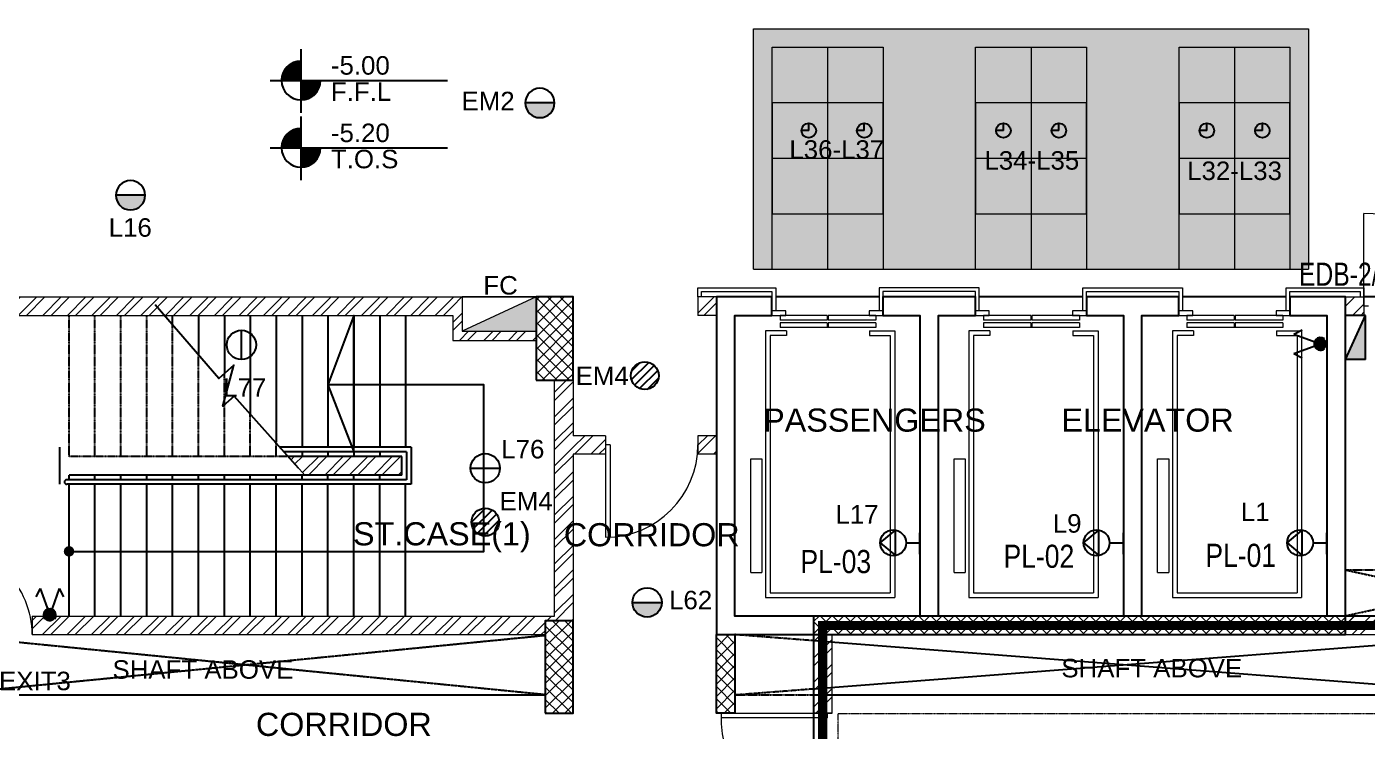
# Model space of a CAD drawing. Header units: inches. Extents: x 1217570 to 1674444, y 326920 to 480291.
# Drawn here: x 1443992 to 1458486, y 348516 to 356130 of the extents above; entities that cross this region are included whole.
import ezdxf

# ---------------------------------------------------------------- set-up
doc = ezdxf.new("R2010")
doc.units = ezdxf.units.IN
doc.header["$MEASUREMENT"] = 0
doc.linetypes.add('DASHED2', pattern=[9.525, 6.35, -3.175])
doc.linetypes.add('HIDDEN', pattern=[9.525, 6.35, -3.175])
for name, color, linetype, lineweight in [('A-BLOCK', 43, 'Continuous', 13), ('A-DOOR', 10, 'Continuous', 15), ('A-ELEVATOR', 54, 'Continuous', 5), ('A-FLOOR 1', 55, 'Continuous', 9), ('A-HATCH CONCRETE', 254, 'Continuous', 5), ('A-LEASING LINE', 7, 'DASHED2', 9), ('A-WALL CLADDING', 44, 'Continuous', 5), ('DIM', 5, 'Continuous', 5), ('escape route', 8, 'HIDDEN', 15), ('wall hatch', 252, 'Continuous', 0)]:
    doc.layers.add(name, color=color, linetype=linetype, lineweight=lineweight)
for name, color, linetype in [('A-TEXT', 3, 'Continuous'), ('DB', 4, 'Continuous'), ('FFNEW', 252, 'Continuous'), ('LIGHT', 151, 'Continuous'), ('S-COL', 210, 'Continuous'), ('SHAFT', 7, 'Continuous'), ('stair', 1, 'Continuous'), ('TAXT', 3, 'Continuous'), ('TEXT', 181, 'Continuous')]:
    doc.layers.add(name, color=color, linetype=linetype)
doc.styles.add('ARIAL', font='ARIALN.TTF')
doc.styles.add('M1', font='multplno.shx', dxfattribs={"height": 0.2})
doc.styles.add('style1', font='arial.ttf')
pattern_1 = [(45, (1337614.36, 312749.91), (-132.58252, 132.58252), []), (45, (1337702.74, 312749.91), (-132.58252, 132.58252), [])]
pattern_2 = [(45, (1337614.36, 312749.915), (-66.29126, 66.29126), []), (135, (1337614.36, 312749.915), (-66.29126, -66.29126), [])]

# ---------------------------------------------------------------- blocks, each defined once
blk = doc.blocks.new('SDGTFHHD')
at = {"layer": 'A-BLOCK', "ltscale": 100}
h = blk.add_hatch(dxfattribs=at)
h.set_pattern_fill('ANSI32', color=254, scale=500)
h.set_pattern_definition(pattern_1)
h.paths.add_polyline_path([(1356157, 734518), (1355357, 734518), (1355357, 734888), (1355257, 734888), (1355257, 734418), (1356157, 734418)])
blk.add_hatch(color=254, dxfattribs=at).paths.add_polyline_path([(1356157, 734518), (1356157, 734888), (1355357, 734518)])
at = {"layer": 'A-HATCH CONCRETE'}
h = blk.add_hatch(dxfattribs=at)
h.set_pattern_fill('ANSI37', color=254, scale=750)
h.set_pattern_definition(pattern_2)
h.paths.add_polyline_path([(1356157, 733987), (1356558, 733987), (1356558, 734887), (1356157, 734887)])
h = blk.add_hatch(dxfattribs=at)
h.set_pattern_fill('ANSI37', color=254, scale=750)
h.set_pattern_definition(pattern_2)
h.paths.add_polyline_path([(1356257, 730387), (1356557, 730387), (1356557, 731387), (1356257, 731387)])
h = blk.add_hatch(dxfattribs=at)
h.set_pattern_fill('ANSI37', color=254, scale=750)
h.set_pattern_definition(pattern_2)
h.paths.add_polyline_path([(1358308, 730387), (1358108, 730387), (1358108, 731237), (1358308, 731237)])
at = {"layer": 'TEXT', "ltscale": 0.5}
h = blk.add_hatch(dxfattribs=at)
h.set_pattern_fill('ANSI31', color=254, scale=0.8)
h.set_pattern_definition([(45, (271623.02672, 147653.3709), (-0.070710678119, 0.070710678119), [])])
h.paths.add_polyline_path([(1353615, 737437, 0.414214), (1353405, 737227), (1353615, 737227)])
h.paths.add_polyline_path([(1353825, 737227), (1353615, 737227), (1353615, 737017, 0.414214)])
h = blk.add_hatch(dxfattribs=at)
h.set_pattern_fill('ANSI31', color=254, scale=0.8)
h.set_pattern_definition([(45, (271623.02672, 146924.9709), (-0.070710678119, 0.070710678119), [])])
h.paths.add_polyline_path([(1353615, 736709, 0.414214), (1353405, 736499), (1353615, 736499)])
h.paths.add_polyline_path([(1353825, 736499), (1353615, 736499), (1353615, 736289, 0.414214)])
at = {"layer": 'wall hatch', "ltscale": 500}
h = blk.add_hatch(dxfattribs=at)
h.set_pattern_fill('ANSI32', color=254, scale=500)
h.set_pattern_definition(pattern_1)
h.paths.add_polyline_path([(1355260, 734687), (1355260, 734887), (1350207, 734887), (1350207, 734687)])
at = {"layer": 'wall hatch'}
h = blk.add_hatch(dxfattribs=at)
h.set_pattern_fill('ANSI32', color=254, scale=500)
h.set_pattern_definition([(45, (1337779.36, 312749.91), (-132.58252, 132.58252), []), (45, (1337867.74, 312749.91), (-132.58252, 132.58252), [])])
h.paths.add_polyline_path([(1356573, 734887), (1356573, 734887), (1356573, 734687)])
h.paths.add_polyline_path([(1358108, 734887), (1357907, 734887), (1357907, 734687), (1358108, 734687)])
at = {"layer": 'wall hatch', "ltscale": 500}
h = blk.add_hatch(dxfattribs=at)
h.set_pattern_fill('ANSI32', color=254, scale=500)
h.set_pattern_definition(pattern_1)
h.paths.add_polyline_path([(1356558, 733987), (1356358, 733987), (1356358, 731387), (1356558, 731387)])
h.paths.add_polyline_path([(1356257, 731387), (1356358, 731387), (1356358, 731437), (1356257, 731437)])
h = blk.add_hatch(dxfattribs=at)
h.set_pattern_fill('ANSI32', color=254, scale=500)
h.set_pattern_definition(pattern_1)
h.paths.add_polyline_path([(1356907, 733387), (1356558, 733387), (1356558, 733187), (1356907, 733187)])
at = {"layer": 'wall hatch'}
h = blk.add_hatch(dxfattribs=at)
h.set_pattern_fill('ANSI32', color=254, scale=500)
h.set_pattern_definition(pattern_1)
h.paths.add_polyline_path([(1356791, 733389), (1356791, 733389), (1356791, 733189)])
h.paths.add_polyline_path([(1358108, 733387), (1357907, 733387), (1357907, 733187), (1358108, 733187)])
h = blk.add_hatch(dxfattribs=at)
h.set_pattern_fill('ANSI32', color=254, scale=500)
h.set_pattern_definition(pattern_1)
h.paths.add_polyline_path([(1353477, 733162), (1354707, 733162), (1354707, 732962), (1353656, 732962)])
at = {"layer": 'wall hatch', "ltscale": 500}
h = blk.add_hatch(dxfattribs=at)
h.set_pattern_fill('ANSI32', color=254, scale=500)
h.set_pattern_definition(pattern_1)
h.paths.add_polyline_path([(1350707, 731437), (1350707, 731237), (1356258, 731237), (1356258, 731437)])
h.paths.add_polyline_path([(1349607, 731437), (1349708, 731437), (1349708, 731237), (1349607, 731237)])
h.paths.add_polyline_path([(1349508, 731437), (1349606, 731437), (1349606, 731387), (1349508, 731387)])
at = {"color": 254, "linetype": 'Continuous', "ltscale": 100}
blk.add_lwpolyline([(1385707, 721237), (1385707, 726940), (1385507, 726937), (1383958, 726937), (1383958, 732937), (1380097, 732937), (1380097, 739738), (1381100, 739591), (1381134, 739788), (1381678, 743600), (1382721, 750905), (1382763, 751202), (1347098, 756262), (1346331, 744553), (1368108, 741445), (1368106, 734887), (1367208, 734887), (1367208, 734687), (1367208, 731437), (1359158, 731437), (1359158, 731237), (1359158, 721237), (1385707, 721237)], dxfattribs=at)
at = {"layer": 'A-BLOCK', "color": 254, "ltscale": 100}
for p, q in [((1349307, 734887), (1356557, 734887)), ((1356157, 734888), (1355357, 734518)), ((1357907, 734887), (1357907, 734687)), ((1357907, 734887), (1357907, 734687)), ((1358107, 734887), (1357907, 734887)), ((1358107, 734887), (1357907, 734887)), ((1358107, 734887), (1358707, 734887)), ((1358107, 734887), (1358707, 734887)), ((1364908, 734887), (1365107, 734887)), ((1365107, 734887), (1365107, 734687)), ((1350207, 734687), (1355257, 734688)), ((1358108, 734687), (1357907, 734687)), ((1358108, 734687), (1357907, 734687)), ((1364908, 734687), (1365108, 734687)), ((1364908, 734687), (1365107, 734687)), ((1356358, 731437), (1356358, 733987)), ((1356558, 733987), (1356558, 733387)), ((1358107, 733687), (1358107, 733487)), ((1356907, 733387), (1356557, 733387)), ((1356907, 733387), (1356907, 733187)), ((1356907, 733387), (1356907, 733187)), ((1357907, 733387), (1357907, 733187)), ((1357907, 733387), (1357907, 733187)), ((1358107, 733387), (1357907, 733387)), ((1358107, 733387), (1357907, 733387)), ((1356558, 733187), (1356557, 731387)), ((1356907, 733187), (1356558, 733187)), ((1358108, 733187), (1357907, 733187)), ((1358108, 733187), (1357907, 733187)), ((1358307, 732237), (1358307, 732437)), ((1358307, 732237), (1358307, 732437)), ((1350707, 731437), (1356358, 731437)), ((1350707, 731437), (1350707, 731237)), ((1364907, 731437), (1367208, 731437)), ((1350707, 731237), (1356258, 731237)), ((1358308, 731237), (1359148, 731237)), ((1358308, 731237), (1359148, 731237)), ((1359158, 730387), (1359158, 731237))]:
    blk.add_line(p, q, dxfattribs=at)
for points in [[(1355357, 734888), (1355357, 734518), (1356157, 734518)], [(1355257, 734688), (1355257, 734418), (1356157, 734418)]]:
    blk.add_lwpolyline(points, dxfattribs=at)
for points in [[(1356157, 734888), (1355357, 734888), (1355357, 734518), (1356157, 734518)], [(1353477, 733162), (1354707, 733162), (1354707, 732962), (1353656, 732962)]]:
    blk.add_lwpolyline(points, close=True, dxfattribs=at)
blk.add_arc((1349750, 731237), 958, 359.9978, 90, dxfattribs=at)
at = {"layer": 'A-DOOR', "color": 254}
for p, q in [((1365107, 734789), (1365107, 735789)), ((1365107, 734789), (1365107, 735789)), ((1365157, 734789), (1365107, 734789)), ((1356957, 733289), (1356904, 733289)), ((1356907, 733289), (1356907, 732289)), ((1356907, 733289), (1356907, 732289)), ((1356957, 733289), (1356957, 732289)), ((1356957, 733289), (1356957, 732289)), ((1359158, 730336), (1358155, 730336)), ((1359158, 730336), (1358155, 730336)), ((1359158, 730383), (1358156, 730383))]:
    blk.add_line(p, q, dxfattribs=at)
for centre, radius, start, end in [((1365107, 734789), 1000, 0, 90), ((1356907, 733289), 1000, 270, 0), ((1359305, 730337), 1149, 177.6685, 262.6691)]:
    blk.add_arc(centre, radius, start, end, dxfattribs=at)
at = {"layer": 'A-ELEVATOR', "color": 254}
for p, q in [((1359306, 734687), (1358795, 734687)), ((1358795, 734687), (1358795, 734637)), ((1359306, 734687), (1358795, 734687)), ((1358795, 734687), (1358795, 734637)), ((1359306, 734687), (1358795, 734687)), ((1358795, 734687), (1358795, 734637)), ((1359306, 734687), (1358795, 734687)), ((1358795, 734687), (1358795, 734637)), ((1359306, 734687), (1359306, 734637)), ((1359306, 734687), (1359306, 734637)), ((1359306, 734687), (1359306, 734637)), ((1359306, 734687), (1359306, 734637)), ((1359316, 734687), (1359316, 734637)), ((1359832, 734687), (1359316, 734687)), ((1359316, 734687), (1359316, 734637)), ((1359832, 734687), (1359316, 734687)), ((1359316, 734687), (1359316, 734637)), ((1359832, 734687), (1359316, 734687)), ((1359832, 734687), (1359316, 734687)), ((1359316, 734687), (1359316, 734637)), ((1359832, 734687), (1359832, 734637)), ((1359832, 734687), (1359832, 734637)), ((1359832, 734687), (1359832, 734637)), ((1359832, 734687), (1359832, 734637)), ((1361506, 734687), (1360995, 734687)), ((1360995, 734687), (1360995, 734637)), ((1361506, 734687), (1360995, 734687)), ((1360995, 734687), (1360995, 734637)), ((1361506, 734687), (1360995, 734687)), ((1360995, 734687), (1360995, 734637)), ((1361506, 734687), (1360995, 734687)), ((1360995, 734687), (1360995, 734637)), ((1361506, 734687), (1361506, 734637)), ((1361506, 734687), (1361506, 734637)), ((1361506, 734687), (1361506, 734637)), ((1361506, 734687), (1361506, 734637)), ((1362032, 734687), (1361516, 734687)), ((1361516, 734687), (1361516, 734637)), ((1362032, 734687), (1361516, 734687)), ((1361516, 734687), (1361516, 734637)), ((1362032, 734687), (1361516, 734687)), ((1361516, 734687), (1361516, 734637)), ((1362032, 734687), (1361516, 734687)), ((1361516, 734687), (1361516, 734637)), ((1362032, 734687), (1362032, 734637)), ((1362032, 734687), (1362032, 734637)), ((1362032, 734687), (1362032, 734637)), ((1362032, 734687), (1362032, 734637)), ((1363706, 734687), (1363195, 734687)), ((1363195, 734687), (1363195, 734637)), ((1363706, 734687), (1363195, 734687)), ((1363195, 734687), (1363195, 734637)), ((1363706, 734687), (1363195, 734687)), ((1363195, 734687), (1363195, 734637)), ((1363706, 734687), (1363195, 734687)), ((1363195, 734687), (1363195, 734637)), ((1363706, 734687), (1363706, 734637)), ((1363706, 734687), (1363706, 734637)), ((1363706, 734687), (1363706, 734637)), ((1363706, 734687), (1363706, 734637)), ((1363716, 734687), (1363716, 734637)), ((1364232, 734687), (1363716, 734687)), ((1363716, 734687), (1363716, 734637)), ((1364232, 734687), (1363716, 734687)), ((1363716, 734687), (1363716, 734637)), ((1364232, 734687), (1363716, 734687)), ((1363716, 734687), (1363716, 734637)), ((1364232, 734687), (1363716, 734687)), ((1364232, 734687), (1364232, 734637)), ((1364232, 734687), (1364232, 734637)), ((1364232, 734687), (1364232, 734637)), ((1364232, 734687), (1364232, 734637)), ((1358638, 734522), (1358638, 731637)), ((1358865, 734522), (1358638, 734522)), ((1358638, 734522), (1358638, 731637)), ((1358865, 734522), (1358638, 734522)), ((1358638, 734522), (1358638, 731637)), ((1358865, 734522), (1358638, 734522)), ((1358638, 734522), (1358638, 731637)), ((1358865, 734522), (1358638, 734522)), ((1359306, 734637), (1358795, 734637)), ((1359306, 734637), (1358795, 734637)), ((1359306, 734637), (1358795, 734637)), ((1359306, 734637), (1358795, 734637)), ((1359306, 734607), (1358795, 734607)), ((1358795, 734607), (1358795, 734557)), ((1359306, 734607), (1358795, 734607)), ((1358795, 734607), (1358795, 734557)), ((1359306, 734607), (1358795, 734607)), ((1358795, 734607), (1358795, 734557)), ((1359306, 734607), (1358795, 734607)), ((1358795, 734607), (1358795, 734557)), ((1359306, 734557), (1358795, 734557)), ((1359306, 734557), (1358795, 734557)), ((1359306, 734557), (1358795, 734557)), ((1359306, 734557), (1358795, 734557)), ((1358865, 734522), (1358865, 734472)), ((1358865, 734522), (1358865, 734472)), ((1358865, 734522), (1358865, 734472)), ((1358865, 734522), (1358865, 734472)), ((1359306, 734607), (1359306, 734557)), ((1359306, 734607), (1359306, 734557)), ((1359306, 734607), (1359306, 734557)), ((1359306, 734607), (1359306, 734557)), ((1359316, 734557), (1359306, 734557)), ((1359316, 734557), (1359306, 734557)), ((1359316, 734557), (1359306, 734557)), ((1359316, 734557), (1359306, 734557)), ((1359832, 734637), (1359316, 734637)), ((1359832, 734637), (1359316, 734637)), ((1359832, 734637), (1359316, 734637)), ((1359832, 734637), (1359316, 734637)), ((1359316, 734607), (1359316, 734557)), ((1359832, 734607), (1359316, 734607)), ((1359832, 734607), (1359316, 734607)), ((1359832, 734607), (1359316, 734607)), ((1359316, 734607), (1359316, 734557)), ((1359832, 734607), (1359316, 734607)), ((1359832, 734607), (1359316, 734607)), ((1359316, 734607), (1359316, 734557)), ((1359832, 734607), (1359316, 734607)), ((1359316, 734607), (1359316, 734557)), ((1359832, 734607), (1359316, 734607)), ((1359832, 734607), (1359316, 734607)), ((1359832, 734557), (1359316, 734557)), ((1359832, 734557), (1359316, 734557)), ((1359832, 734557), (1359316, 734557)), ((1359832, 734557), (1359316, 734557)), ((1359762, 734522), (1359762, 734472)), ((1359762, 734522), (1360035, 734522)), ((1359762, 734522), (1359762, 734472)), ((1359762, 734522), (1360035, 734522)), ((1359762, 734522), (1359762, 734472)), ((1359762, 734522), (1360035, 734522)), ((1359762, 734522), (1359762, 734472)), ((1359762, 734522), (1360035, 734522)), ((1359832, 734607), (1359832, 734557)), ((1359832, 734607), (1359832, 734557)), ((1359832, 734607), (1359832, 734557)), ((1359832, 734607), (1359832, 734557)), ((1360035, 734522), (1360035, 731637)), ((1360035, 734522), (1360035, 731637)), ((1360035, 734522), (1360035, 731637)), ((1360035, 734522), (1360035, 731637)), ((1360838, 734522), (1360838, 731637)), ((1361065, 734522), (1360838, 734522)), ((1360838, 734522), (1360838, 731637)), ((1361065, 734522), (1360838, 734522)), ((1360838, 734522), (1360838, 731637)), ((1361065, 734522), (1360838, 734522)), ((1360838, 734522), (1360838, 731637)), ((1361065, 734522), (1360838, 734522)), ((1361506, 734637), (1360995, 734637)), ((1361506, 734637), (1360995, 734637)), ((1361506, 734637), (1360995, 734637)), ((1361506, 734637), (1360995, 734637)), ((1360995, 734607), (1360995, 734557)), ((1361506, 734607), (1360995, 734607)), ((1361506, 734607), (1360995, 734607)), ((1360995, 734607), (1360995, 734557)), ((1361506, 734607), (1360995, 734607)), ((1360995, 734607), (1360995, 734557)), ((1361506, 734607), (1360995, 734607)), ((1360995, 734607), (1360995, 734557)), ((1361506, 734557), (1360995, 734557)), ((1361506, 734557), (1360995, 734557)), ((1361506, 734557), (1360995, 734557)), ((1361506, 734557), (1360995, 734557)), ((1361065, 734522), (1361065, 734472)), ((1361065, 734522), (1361065, 734472)), ((1361065, 734522), (1361065, 734472)), ((1361065, 734522), (1361065, 734472)), ((1361506, 734607), (1361506, 734557)), ((1361506, 734607), (1361506, 734557)), ((1361506, 734607), (1361506, 734557)), ((1361506, 734607), (1361506, 734557)), ((1361516, 734557), (1361506, 734557)), ((1361516, 734557), (1361506, 734557)), ((1361516, 734557), (1361506, 734557)), ((1361516, 734557), (1361506, 734557)), ((1362032, 734637), (1361516, 734637)), ((1362032, 734637), (1361516, 734637)), ((1362032, 734637), (1361516, 734637)), ((1362032, 734637), (1361516, 734637)), ((1361516, 734607), (1361516, 734557)), ((1362032, 734607), (1361516, 734607)), ((1362032, 734607), (1361516, 734607)), ((1361516, 734607), (1361516, 734557)), ((1362032, 734607), (1361516, 734607)), ((1362032, 734607), (1361516, 734607)), ((1361516, 734607), (1361516, 734557)), ((1362032, 734607), (1361516, 734607)), ((1362032, 734607), (1361516, 734607)), ((1361516, 734607), (1361516, 734557)), ((1362032, 734607), (1361516, 734607)), ((1362032, 734607), (1361516, 734607)), ((1362032, 734557), (1361516, 734557)), ((1362032, 734557), (1361516, 734557)), ((1362032, 734557), (1361516, 734557)), ((1362032, 734557), (1361516, 734557)), ((1361962, 734522), (1361962, 734472)), ((1361962, 734522), (1362235, 734522)), ((1361962, 734522), (1361962, 734472)), ((1361962, 734522), (1362235, 734522)), ((1361962, 734522), (1362235, 734522)), ((1361962, 734522), (1361962, 734472)), ((1361962, 734522), (1362235, 734522)), ((1361962, 734522), (1361962, 734472)), ((1362032, 734607), (1362032, 734557)), ((1362032, 734607), (1362032, 734557)), ((1362032, 734607), (1362032, 734557)), ((1362032, 734607), (1362032, 734557)), ((1362235, 734522), (1362235, 731637)), ((1362235, 734522), (1362235, 731637)), ((1362235, 734522), (1362235, 731637)), ((1362235, 734522), (1362235, 731637)), ((1363038, 734522), (1363038, 731637)), ((1363265, 734522), (1363038, 734522)), ((1363038, 734522), (1363038, 731637)), ((1363265, 734522), (1363038, 734522)), ((1363038, 734522), (1363038, 731637)), ((1363265, 734522), (1363038, 734522)), ((1363038, 734522), (1363038, 731637)), ((1363265, 734522), (1363038, 734522)), ((1363706, 734637), (1363195, 734637)), ((1363706, 734637), (1363195, 734637)), ((1363706, 734637), (1363195, 734637)), ((1363706, 734637), (1363195, 734637)), ((1363195, 734607), (1363195, 734557)), ((1363706, 734607), (1363195, 734607)), ((1363195, 734607), (1363195, 734557)), ((1363706, 734607), (1363195, 734607)), ((1363706, 734607), (1363195, 734607)), ((1363195, 734607), (1363195, 734557)), ((1363706, 734607), (1363195, 734607)), ((1363195, 734607), (1363195, 734557)), ((1363706, 734557), (1363195, 734557)), ((1363706, 734557), (1363195, 734557)), ((1363706, 734557), (1363195, 734557)), ((1363706, 734557), (1363195, 734557)), ((1363265, 734522), (1363265, 734472)), ((1363265, 734522), (1363265, 734472)), ((1363265, 734522), (1363265, 734472)), ((1363265, 734522), (1363265, 734472)), ((1363706, 734607), (1363706, 734557)), ((1363706, 734607), (1363706, 734557)), ((1363706, 734607), (1363706, 734557)), ((1363706, 734607), (1363706, 734557)), ((1363716, 734557), (1363706, 734557)), ((1363716, 734557), (1363706, 734557)), ((1363716, 734557), (1363706, 734557)), ((1363716, 734557), (1363706, 734557)), ((1364232, 734637), (1363716, 734637)), ((1364232, 734637), (1363716, 734637)), ((1364232, 734637), (1363716, 734637)), ((1364232, 734637), (1363716, 734637)), ((1363716, 734607), (1363716, 734557)), ((1364232, 734607), (1363716, 734607)), ((1364232, 734607), (1363716, 734607)), ((1363716, 734607), (1363716, 734557)), ((1364232, 734607), (1363716, 734607)), ((1364232, 734607), (1363716, 734607)), ((1363716, 734607), (1363716, 734557)), ((1364232, 734607), (1363716, 734607)), ((1364232, 734607), (1363716, 734607)), ((1363716, 734607), (1363716, 734557)), ((1364232, 734607), (1363716, 734607)), ((1364232, 734607), (1363716, 734607)), ((1364232, 734557), (1363716, 734557)), ((1364232, 734557), (1363716, 734557)), ((1364232, 734557), (1363716, 734557)), ((1364232, 734557), (1363716, 734557)), ((1364162, 734522), (1364162, 734472)), ((1364162, 734522), (1364435, 734522)), ((1364162, 734522), (1364162, 734472)), ((1364162, 734522), (1364435, 734522)), ((1364162, 734522), (1364162, 734472)), ((1364162, 734522), (1364435, 734522)), ((1364162, 734522), (1364162, 734472)), ((1364162, 734522), (1364435, 734522)), ((1364232, 734607), (1364232, 734557)), ((1364232, 734607), (1364232, 734557)), ((1364232, 734607), (1364232, 734557)), ((1364232, 734607), (1364232, 734557)), ((1364435, 734522), (1364435, 731637)), ((1364435, 734522), (1364435, 731637)), ((1364435, 734522), (1364435, 731637)), ((1364435, 734522), (1364435, 731637)), ((1358688, 734472), (1358688, 731687)), ((1358865, 734472), (1358688, 734472)), ((1358688, 734472), (1358688, 731687)), ((1358865, 734472), (1358688, 734472)), ((1358688, 734472), (1358688, 731687)), ((1358865, 734472), (1358688, 734472)), ((1358688, 734472), (1358688, 731687)), ((1358865, 734472), (1358688, 734472)), ((1359762, 734472), (1359985, 734472)), ((1359762, 734472), (1359985, 734472)), ((1359762, 734472), (1359985, 734472)), ((1359762, 734472), (1359985, 734472)), ((1359985, 734472), (1359985, 731687)), ((1359985, 734472), (1359985, 731687)), ((1359985, 734472), (1359985, 731687)), ((1359985, 734472), (1359985, 731687)), ((1360888, 734472), (1360888, 731687)), ((1361065, 734472), (1360888, 734472)), ((1360888, 734472), (1360888, 731687)), ((1361065, 734472), (1360888, 734472)), ((1360888, 734472), (1360888, 731687)), ((1361065, 734472), (1360888, 734472)), ((1360888, 734472), (1360888, 731687)), ((1361065, 734472), (1360888, 734472)), ((1361962, 734472), (1362185, 734472)), ((1361962, 734472), (1362185, 734472)), ((1361962, 734472), (1362185, 734472)), ((1361962, 734472), (1362185, 734472)), ((1362185, 734472), (1362185, 731687)), ((1362185, 734472), (1362185, 731687)), ((1362185, 734472), (1362185, 731687)), ((1362185, 734472), (1362185, 731687)), ((1363088, 734472), (1363088, 731687)), ((1363265, 734472), (1363088, 734472)), ((1363088, 734472), (1363088, 731687)), ((1363265, 734472), (1363088, 734472)), ((1363088, 734472), (1363088, 731687)), ((1363265, 734472), (1363088, 734472)), ((1363088, 734472), (1363088, 731687)), ((1363265, 734472), (1363088, 734472)), ((1364162, 734472), (1364385, 734472)), ((1364162, 734472), (1364385, 734472)), ((1364162, 734472), (1364385, 734472)), ((1364162, 734472), (1364385, 734472)), ((1364385, 734472), (1364385, 731687)), ((1364385, 734472), (1364385, 731687)), ((1364385, 734472), (1364385, 731687)), ((1364385, 734472), (1364385, 731687)), ((1358478, 731907), (1358478, 733137)), ((1358478, 733137), (1358598, 733137)), ((1358478, 731907), (1358478, 733137)), ((1358478, 733137), (1358598, 733137)), ((1358478, 731907), (1358478, 733137)), ((1358478, 733137), (1358598, 733137)), ((1358478, 731907), (1358478, 733137)), ((1358478, 733137), (1358598, 733137)), ((1358598, 733137), (1358598, 731907)), ((1358598, 733137), (1358598, 731907)), ((1358598, 733137), (1358598, 731907)), ((1358598, 733137), (1358598, 731907)), ((1360678, 731907), (1360678, 733137)), ((1360678, 733137), (1360798, 733137)), ((1360678, 731907), (1360678, 733137)), ((1360678, 733137), (1360798, 733137)), ((1360678, 731907), (1360678, 733137)), ((1360678, 733137), (1360798, 733137)), ((1360678, 731907), (1360678, 733137)), ((1360678, 733137), (1360798, 733137)), ((1360798, 733137), (1360798, 731907)), ((1360798, 733137), (1360798, 731907)), ((1360798, 733137), (1360798, 731907)), ((1360798, 733137), (1360798, 731907)), ((1362878, 731907), (1362878, 733137)), ((1362878, 733137), (1362998, 733137)), ((1362878, 731907), (1362878, 733137)), ((1362878, 733137), (1362998, 733137)), ((1362878, 731907), (1362878, 733137)), ((1362878, 733137), (1362998, 733137)), ((1362878, 731907), (1362878, 733137)), ((1362878, 733137), (1362998, 733137)), ((1362998, 733137), (1362998, 731907)), ((1362998, 733137), (1362998, 731907)), ((1362998, 733137), (1362998, 731907)), ((1362998, 733137), (1362998, 731907)), ((1358478, 731907), (1358598, 731907)), ((1358478, 731907), (1358598, 731907)), ((1358478, 731907), (1358598, 731907)), ((1358478, 731907), (1358598, 731907)), ((1360678, 731907), (1360798, 731907)), ((1360678, 731907), (1360798, 731907)), ((1360678, 731907), (1360798, 731907)), ((1360678, 731907), (1360798, 731907)), ((1362878, 731907), (1362998, 731907)), ((1362878, 731907), (1362998, 731907)), ((1362878, 731907), (1362998, 731907)), ((1362878, 731907), (1362998, 731907)), ((1358638, 731637), (1360035, 731637)), ((1358638, 731637), (1360035, 731637)), ((1358638, 731637), (1360035, 731637)), ((1358638, 731637), (1360035, 731637)), ((1358688, 731687), (1359985, 731687)), ((1358688, 731687), (1359985, 731687)), ((1358688, 731687), (1359985, 731687)), ((1358688, 731687), (1359985, 731687)), ((1360838, 731637), (1362235, 731637)), ((1360838, 731637), (1362235, 731637)), ((1360838, 731637), (1362235, 731637)), ((1360838, 731637), (1362235, 731637)), ((1360888, 731687), (1362185, 731687)), ((1360888, 731687), (1362185, 731687)), ((1360888, 731687), (1362185, 731687)), ((1360888, 731687), (1362185, 731687)), ((1363038, 731637), (1364435, 731637)), ((1363038, 731637), (1364435, 731637)), ((1363038, 731637), (1364435, 731637)), ((1363038, 731637), (1364435, 731637)), ((1363088, 731687), (1364385, 731687)), ((1363088, 731687), (1364385, 731687)), ((1363088, 731687), (1364385, 731687)), ((1363088, 731687), (1364385, 731687))]:
    blk.add_line(p, q, dxfattribs=at)
for points in [[(1358713, 734687), (1358858, 734687), (1358858, 734737), (1358708, 734737), (1358708, 734687)], [(1358713, 734687), (1358858, 734687), (1358858, 734737), (1358708, 734737), (1358708, 734687)], [(1358713, 734687), (1358858, 734687), (1358858, 734737), (1358708, 734737), (1358708, 734687)], [(1358713, 734687), (1358858, 734687), (1358858, 734737), (1358708, 734737), (1358708, 734687)], [(1359763, 734687), (1359908, 734687), (1359908, 734737), (1359758, 734737), (1359758, 734687)], [(1360913, 734687), (1361058, 734687), (1361058, 734737), (1360908, 734737), (1360908, 734687)], [(1361963, 734687), (1362108, 734687), (1362108, 734737), (1361958, 734737), (1361958, 734687)], [(1363113, 734687), (1363258, 734687), (1363258, 734737), (1363108, 734737), (1363108, 734687)], [(1364163, 734687), (1364308, 734687), (1364308, 734737), (1364158, 734737), (1364158, 734687)]]:
    blk.add_lwpolyline(points, close=True, dxfattribs=at)
at = {"layer": 'A-WALL CLADDING', "color": 254}
for points in [[(1357907, 734887), (1357907, 734987), (1358708, 734987), (1358748, 734987), (1358748, 734737)], [(1360948, 734737), (1360948, 734987), (1359908, 734987), (1359868, 734987), (1359868, 734737)], [(1362068, 734737), (1362068, 734987), (1363108, 734987), (1363148, 734987), (1363148, 734737)], [(1364268, 734737), (1364268, 734987), (1365067, 734987), (1365107, 734987), (1365107, 734887)], [(1357947, 734887), (1357947, 734947), (1358708, 734947), (1358708, 734737)], [(1360908, 734737), (1360908, 734947), (1359908, 734947), (1359908, 734737)], [(1362108, 734737), (1362108, 734947), (1363108, 734947), (1363108, 734737)], [(1364308, 734737), (1364308, 734947), (1365067, 734947), (1365067, 734887)]]:
    blk.add_lwpolyline(points, dxfattribs=at)
at = {"layer": 'S-COL', "color": 254, "linetype": 'ByBlock'}
for p, q in [((1359868, 734887), (1358748, 734887)), ((1362068, 734887), (1360948, 734887)), ((1364268, 734887), (1363148, 734887)), ((1366107, 734887), (1365107, 734887))]:
    blk.add_line(p, q, dxfattribs=at)
at = {"layer": 'S-COL', "color": 254}
blk.add_lwpolyline([(1356157, 733987), (1356558, 733987), (1356558, 734887), (1356157, 734887)], close=True, dxfattribs=at)
at = {"layer": 'S-COL', "color": 254, "linetype": 'ByBlock'}
blk.add_lwpolyline([(1364908, 731437), (1364908, 734687), (1364908, 734887), (1364308, 734887), (1364308, 734737), (1364308, 734737), (1364308, 734687), (1364708, 734687), (1364708, 731437), (1362708, 731437), (1362708, 734687), (1363108, 734687), (1363108, 734887), (1362108, 734887), (1362108, 734737), (1362108, 734737), (1362108, 734687), (1362508, 734687), (1362508, 731437), (1360508, 731437), (1360508, 734687), (1360908, 734687), (1360908, 734887), (1359908, 734887), (1359908, 734737), (1359908, 734737), (1359908, 734687), (1360308, 734687), (1360308, 731437), (1358308, 731437), (1358308, 734687), (1358708, 734687), (1358708, 734887), (1358108, 734887), (1358108, 731237), (1359158, 731237)], dxfattribs=at)
for points in [[(1356257, 730387), (1356557, 730387), (1356557, 731387), (1356257, 731387)], [(1358308, 730387), (1358108, 730387), (1358108, 731237), (1358308, 731237)]]:
    blk.add_lwpolyline(points, close=True, dxfattribs=at)
at = {"layer": 'SHAFT', "color": 254, "linetype": 'HIDDEN', "ltscale": 0.5}
for p, q in [((1351107, 733162), (1351107, 734687)), ((1351387, 733162), (1351387, 734687)), ((1351667, 733162), (1351667, 734687)), ((1351947, 733162), (1351947, 734687)), ((1352227, 733162), (1352227, 734583)), ((1352507, 733162), (1352507, 734260)), ((1352787, 733162), (1352787, 734060)), ((1353067, 733162), (1353067, 733620)), ((1353347, 733162), (1353347, 733307)), ((1353477, 733162), (1351107, 733162)), ((1367208, 731937), (1364907, 731437)), ((1364907, 731937), (1367208, 731437)), ((1364907, 731937), (1367208, 731937)), ((1359158, 731171), (1358308, 731237)), ((1358307, 730587), (1359158, 730653)), ((1358307, 730587), (1359158, 730587))]:
    blk.add_line(p, q, dxfattribs=at)
at = {"layer": 'SHAFT', "color": 254, "linetype": 'HIDDEN'}
for p, q in [((1356257, 730587), (1349707, 731237)), ((1349707, 730587), (1356258, 731230)), ((1349707, 730587), (1356257, 730587))]:
    blk.add_line(p, q, dxfattribs=at)
at = {"layer": 'stair', "color": 254}
for p, q in [((1352227, 734583), (1352227, 734687)), ((1352507, 734687), (1352507, 734260)), ((1352787, 734687), (1352787, 734060)), ((1353067, 734687), (1353067, 733614)), ((1353347, 734687), (1353347, 733316)), ((1353627, 734687), (1353627, 733262)), ((1353907, 734687), (1353907, 733262)), ((1354187, 734687), (1354187, 733262)), ((1354467, 734687), (1354467, 733262)), ((1354747, 734687), (1354747, 733262)), ((1351007, 732862), (1351007, 733262)), ((1354807, 733262), (1353388, 733262)), ((1354807, 733262), (1354807, 732862)), ((1354757, 733212), (1353433, 733212)), ((1354707, 733162), (1353477, 733162)), ((1353627, 733212), (1353627, 733162)), ((1353907, 733212), (1353907, 733162)), ((1354187, 733212), (1354187, 733162)), ((1354467, 733212), (1354467, 733162)), ((1354707, 732962), (1354707, 733162)), ((1354757, 733212), (1354757, 732912)), ((1351107, 732912), (1351107, 732962)), ((1354707, 732962), (1351107, 732962)), ((1351387, 732912), (1351387, 732962)), ((1351667, 732912), (1351667, 732962)), ((1351947, 732912), (1351947, 732962)), ((1352227, 732912), (1352227, 732962)), ((1352507, 732912), (1352507, 732962)), ((1352787, 732912), (1352787, 732962)), ((1353067, 732912), (1353067, 732962)), ((1353347, 732912), (1353347, 732962)), ((1353627, 732912), (1353627, 732962)), ((1353907, 732912), (1353907, 732962)), ((1354187, 732912), (1354187, 732962)), ((1354467, 732912), (1354467, 732962)), ((1354757, 732912), (1351082, 732912)), ((1354807, 732862), (1351082, 732862)), ((1351107, 731437), (1351107, 732862)), ((1351387, 731437), (1351387, 732862)), ((1351667, 731437), (1351667, 732862)), ((1351947, 731437), (1351947, 732862)), ((1352227, 731437), (1352227, 732862)), ((1352507, 731437), (1352507, 732862)), ((1352787, 731437), (1352787, 732862)), ((1353067, 731437), (1353067, 732862)), ((1353347, 731437), (1353347, 732862)), ((1353627, 731437), (1353627, 732862)), ((1353907, 731437), (1353907, 732862)), ((1354187, 731437), (1354187, 732862)), ((1354467, 731437), (1354467, 732862)), ((1354747, 731437), (1354747, 732862))]:
    blk.add_line(p, q, dxfattribs=at)
at = {"layer": 'stair', "color": 254, "const_width": 5}
blk.add_lwpolyline([(1351107, 732137), (1355592, 732137), (1355592, 733937), (1353907, 733937), (1354187, 734687), (1354187, 733212), (1353907, 733937)], dxfattribs=at)
at = {"layer": 'stair', "color": 254}
for points in [[(1351107, 732137), (1354407, 732137), (1355592, 732137), (1355592, 733937), (1353907, 733937), (1354187, 733212), (1354187, 734687), (1353907, 733937)], [(1353588, 733038), (1352894, 733814), (1352771, 733707), (1352890, 734149), (1352726, 734007), (1352037, 734802)]]:
    blk.add_lwpolyline(points, dxfattribs=at)
at = {"layer": 'stair', "color": 254, "const_width": 50.6}
blk.add_lwpolyline([(1351076, 732137, 1), (1351138, 732137, 1)], format="xyb", close=True, dxfattribs=at)
at = {"layer": 'stair', "color": 254}
blk.add_arc((1351082, 732887), 25, 90, 270, dxfattribs=at)
at = {"layer": 'TEXT', "color": 254, "ltscale": 0.5}
for p, q in [((1353615, 737564), (1353615, 736877)), ((1353281, 737227), (1355198, 737227)), ((1353615, 736836), (1353615, 736148)), ((1353281, 736499), (1355198, 736499))]:
    blk.add_line(p, q, dxfattribs=at)
for centre in [(1353615, 737227), (1353615, 736499)]:
    blk.add_arc(centre, 210, 90, 0, dxfattribs=at)
at = {"layer": 'wall hatch', "color": 254, "linetype": 'Continuous', "ltscale": 500}
for p, q in [((1364907, 734874), (1364921, 734887)), ((1364907, 734785), (1365009, 734887)), ((1364986, 734687), (1365108, 734809)), ((1365074, 734687), (1365108, 734721)), ((1364907, 731426), (1364918, 731437)), ((1364907, 731338), (1365006, 731437))]:
    blk.add_line(p, q, dxfattribs=at)
at = {"layer": 'A-BLOCK', "color": 254, "ltscale": 100, "style": 'style1'}
blk.add_text('FC', height=200, dxfattribs=at).set_placement((1355587, 734913))
at = {"layer": 'A-TEXT', "color": 254, "style": 'ARIAL'}
for s, p in [('PL-02', (1361212, 731959)), ('PL-02', (1361212, 731959)), ('PL-01', (1363394, 731969)), ('PL-01', (1363394, 731969)), ('PL-03', (1359016, 731902)), ('PL-03', (1359016, 731902))]:
    blk.add_text(s, height=250, rotation=0.0042, dxfattribs=at).set_placement(p)
at = {"layer": 'TAXT', "color": 254, "ltscale": 100, "style": 'style1'}
blk.add_text('SHAFT ABOVE', height=200, dxfattribs=at).set_placement((1351577, 730760))
at = {"layer": 'TEXT', "color": 254, "ltscale": 0.5, "style": 'style1'}
for s, height, p in [('-5.00', 200, (1353939, 737290)), ('F.F.L', 200, (1353939, 737007)), ('-5.20', 200, (1353939, 736561)), ('T.O.S', 200, (1353939, 736278)), ('PASSENGERS ', 250, (1358613, 733431)), ('ELEVATOR', 250, (1361837, 733431)), ('ST.CASE(1)', 250, (1354178, 732202))]:
    blk.add_text(s, height=height, dxfattribs=at).set_placement(p)
at = {"layer": 'TEXT', "color": 254, "ltscale": 0.5, "char_height": 250, "width": 4139.91, "attachment_point": 1, "style": 'style1'}
for insert in [(1356457, 732442), (1353128, 730392)]:
    blk.add_mtext('CORRIDOR', dxfattribs=dict(at, insert=insert))
blk = doc.blocks.new('SEDRGFE')
at = {"layer": 'wall hatch', "ltscale": 500}
h = blk.add_hatch(dxfattribs=at)
h.set_pattern_fill('ANSI32', color=250, scale=500)
h.set_pattern_definition([(45, (1341716.92, 266100.51), (-132.58252, 132.58252), []), (45, (1341805.3, 266100.51), (-132.58252, 132.58252), [])])
h.paths.add_polyline_path([(1370810, 684788), (1371205, 684788), (1369010, 684788), (1369010, 684588), (1370810, 684588)])
h.paths.add_polyline_path([(1371310, 688238), (1371310, 684788), (1371210, 684788), (1371210, 684588), (1371460, 684588), (1371460, 688238)])
h = blk.add_hatch(dxfattribs=at)
h.set_pattern_fill('ANSI32', color=250, scale=500)
h.set_pattern_definition([(45, (1341716.94, 266100.54), (-132.58252, 132.58252), []), (45, (1341805.33, 266100.54), (-132.58252, 132.58252), [])])
h.paths.add_polyline_path([(1363460, 684588), (1363260, 684588), (1363260, 683738), (1363417, 683738), (1363460, 683738)])
at = {"color": 250, "linetype": 'Continuous', "ltscale": 100}
blk.add_lwpolyline([(1389810, 674588), (1389810, 680290), (1389610, 680288), (1388060, 680288), (1388060, 686288), (1384200, 686288), (1384200, 693089), (1385203, 692942), (1385236, 693139), (1385780, 696950), (1386823, 704256), (1386865, 704553), (1351200, 709613), (1350434, 697904), (1372211, 694796), (1372209, 688237), (1371310, 688237), (1371310, 688038), (1371310, 684788), (1363260, 684788), (1363260, 684588), (1363260, 674588), (1389810, 674588)], dxfattribs=at)
at = {"layer": 'A-BLOCK', "color": 250, "ltscale": 100}
for p, q in [((1369010, 684788), (1371310, 684788)), ((1363260, 683738), (1363260, 684588)), ((1363460, 683738), (1363460, 684588)), ((1369010, 684588), (1370810, 684588)), ((1363260, 683738), (1363460, 683738)), ((1363460, 683738), (1363260, 683738)), ((1363460, 683738), (1363260, 683738)), ((1363260, 683738), (1363460, 683738))]:
    blk.add_line(p, q, dxfattribs=at)
at = {"layer": 'A-DOOR', "color": 250}
for p, q in [((1363410, 683734), (1363260, 683734)), ((1363410, 683687), (1363260, 683687)), ((1363410, 683687), (1363260, 683687)), ((1363410, 683687), (1363410, 683734))]:
    blk.add_line(p, q, dxfattribs=at)
at = {"layer": 'A-HATCH CONCRETE', "color": 250, "linetype": 'Continuous'}
for p, q in [((1363260, 684729), (1363319, 684788)), ((1363260, 684596), (1363452, 684788)), ((1363404, 684588), (1363260, 684731)), ((1363536, 684588), (1363336, 684788)), ((1363384, 684588), (1363584, 684788)), ((1363669, 684588), (1363469, 684788)), ((1363517, 684588), (1363717, 684788)), ((1363802, 684588), (1363602, 684788)), ((1363650, 684588), (1363850, 684788)), ((1363934, 684588), (1363734, 684788)), ((1363782, 684588), (1363982, 684788)), ((1364067, 684588), (1363867, 684788)), ((1363915, 684588), (1364115, 684788)), ((1364199, 684588), (1363999, 684788)), ((1364047, 684588), (1364247, 684788)), ((1364332, 684588), (1364132, 684788)), ((1364180, 684588), (1364380, 684788)), ((1364465, 684588), (1364265, 684788)), ((1364313, 684588), (1364513, 684788)), ((1364597, 684588), (1364397, 684788)), ((1364445, 684588), (1364645, 684788)), ((1364730, 684588), (1364530, 684788)), ((1364578, 684588), (1364778, 684788)), ((1364862, 684588), (1364662, 684788)), ((1364710, 684588), (1364910, 684788)), ((1364995, 684588), (1364795, 684788)), ((1364843, 684588), (1365043, 684788)), ((1365127, 684588), (1364927, 684788)), ((1364975, 684588), (1365175, 684788)), ((1365260, 684588), (1365060, 684788)), ((1365108, 684588), (1365308, 684788)), ((1365393, 684588), (1365193, 684788)), ((1365241, 684588), (1365441, 684788)), ((1365525, 684588), (1365325, 684788)), ((1365373, 684588), (1365573, 684788)), ((1365658, 684588), (1365458, 684788)), ((1365506, 684588), (1365706, 684788)), ((1365790, 684588), (1365590, 684788)), ((1365638, 684588), (1365838, 684788)), ((1365923, 684588), (1365723, 684788)), ((1365771, 684588), (1365971, 684788)), ((1366056, 684588), (1365856, 684788)), ((1365904, 684588), (1366104, 684788)), ((1366188, 684588), (1365988, 684788)), ((1366036, 684588), (1366236, 684788)), ((1366321, 684588), (1366121, 684788)), ((1366169, 684588), (1366369, 684788)), ((1366453, 684588), (1366253, 684788)), ((1366301, 684588), (1366501, 684788)), ((1366586, 684588), (1366386, 684788)), ((1366434, 684588), (1366634, 684788)), ((1366718, 684588), (1366518, 684788)), ((1366566, 684588), (1366766, 684788)), ((1366851, 684588), (1366651, 684788)), ((1366699, 684588), (1366899, 684788)), ((1366984, 684588), (1366784, 684788)), ((1366832, 684588), (1367032, 684788)), ((1367116, 684588), (1366916, 684788)), ((1366964, 684588), (1367164, 684788)), ((1367249, 684588), (1367049, 684788)), ((1367097, 684588), (1367297, 684788)), ((1367381, 684588), (1367181, 684788)), ((1367229, 684588), (1367429, 684788)), ((1367514, 684588), (1367314, 684788)), ((1367362, 684588), (1367562, 684788)), ((1367647, 684588), (1367447, 684788)), ((1367495, 684588), (1367695, 684788)), ((1367779, 684588), (1367579, 684788)), ((1367627, 684588), (1367827, 684788)), ((1367912, 684588), (1367712, 684788)), ((1367760, 684588), (1367960, 684788)), ((1368044, 684588), (1367844, 684788)), ((1367892, 684588), (1368092, 684788)), ((1368177, 684588), (1367977, 684788)), ((1368025, 684588), (1368225, 684788)), ((1368309, 684588), (1368109, 684788)), ((1368157, 684588), (1368357, 684788)), ((1368442, 684588), (1368242, 684788)), ((1368290, 684588), (1368490, 684788)), ((1368575, 684588), (1368375, 684788)), ((1368423, 684588), (1368623, 684788)), ((1368707, 684588), (1368507, 684788)), ((1368555, 684588), (1368755, 684788)), ((1368840, 684588), (1368640, 684788)), ((1368688, 684588), (1368888, 684788)), ((1368972, 684588), (1368772, 684788)), ((1368820, 684588), (1369010, 684778)), ((1369010, 684682), (1368905, 684788)), ((1363271, 684588), (1363260, 684598)), ((1368953, 684588), (1369010, 684645))]:
    blk.add_line(p, q, dxfattribs=at)
at = {"layer": 'escape route', "color": 250, "ltscale": 0.5}
for p, q in [((1363525, 683734), (1381475, 683734)), ((1363525, 682234), (1363525, 683734))]:
    blk.add_line(p, q, dxfattribs=at)
at = {"layer": 'S-COL', "color": 250}
for points in [[(1364410, 684788), (1364410, 684788), (1363260, 684788)], [(1363260, 684588), (1369010, 684588), (1369010, 684788)], [(1366610, 684788), (1366610, 684788), (1364610, 684788)], [(1368810, 684788), (1368810, 684788), (1366810, 684788)]]:
    blk.add_lwpolyline(points, dxfattribs=at)
at = {"layer": 'SHAFT', "color": 250, "ltscale": 0.5}
for p, q in [((1363260, 684003), (1370810, 684588)), ((1370785, 683938), (1363260, 684522)), ((1363260, 683938), (1370785, 683938))]:
    blk.add_line(p, q, dxfattribs=at)
at = {"layer": 'TAXT', "color": 250, "ltscale": 100, "style": 'style1'}
blk.add_text('SHAFT ABOVE', height=200, dxfattribs=at).set_placement((1365939, 684126))
blk.add_text('SHAFT ABOVE', height=200, dxfattribs=at).set_placement((1365939, 684126))
blk = doc.blocks.new('SD1')
at = {"layer": 'LIGHT', "color": 252}
blk.add_line((-0.198, 0), (0.198, 0), dxfattribs=at)
blk.add_circle((0, 0), 0.198, dxfattribs=at)
blk = doc.blocks.new('LIFT LIT')
at = {"layer": 'LIGHT', "color": 252}
for p, q in [((0, 0.43), (-0.138, 0.266)), ((0, 0.43), (0.138, 0.266)), ((-0.14, 0.266), (0.14, 0.266)), ((0, 0.15), (0, 0)), ((-0.121, 0), (0.108, 0))]:
    blk.add_line(p, q, dxfattribs=at)
blk.add_circle((0, 0.29), 0.14, dxfattribs=at)
blk = doc.blocks.new('DP P')
at = {"layer": 'DB'}
blk.add_hatch(color=252, dxfattribs=at).paths.add_polyline_path([(0.221, 0.1), (-0.221, 0.1), (-0.221, -0.1)])
at = {"layer": 'DB', "color": 252}
for p, q in [((-0.221, 0.1), (0.221, 0.1)), ((-0.221, 0.1), (-0.221, -0.1)), ((-0.221, -0.1), (0.221, 0.1)), ((0.221, 0.1), (0.221, -0.1)), ((-0.221, -0.1), (0.221, -0.1))]:
    blk.add_line(p, q, dxfattribs=at)
blk = doc.blocks.new('RD4')
at = {"layer": 'LIGHT'}
blk.add_hatch(color=252, dxfattribs=at).paths.add_polyline_path([(0.144, 0), (-0.144, 0, 1)])
at = {"layer": 'LIGHT', "color": 252}
blk.add_line((-0.144, 0), (0.144, 0), dxfattribs=at)
blk.add_circle((0, 0), 0.144, dxfattribs=at)
blk = doc.blocks.new('RD SMALL')
at = {"layer": 'LIGHT', "color": 252}
for q in [(-79.2792, 0), (0, 79.2792)]:
    blk.add_line((0, 0), q, dxfattribs=at)
blk.add_circle((0, 0), 79.2792, dxfattribs=at)

msp = doc.modelspace()

# ---------------------------------------------------------------- hatches: boundary and pattern name
at = {"layer": 'A-FLOOR 1'}
h = msp.add_hatch(dxfattribs=at)
h.set_pattern_fill('DOTS', color=252, scale=1000, style=0)
h.set_pattern_definition([(0, (1430957.21, -68627.58), (31.25, 62.5), [0, -62.5])])
h.paths.add_polyline_path([(1451851, 353509), (1457851, 353509), (1457851, 356109), (1451851, 356109)])
at = {"layer": 'LIGHT'}
h = msp.add_hatch(color=252, dxfattribs=at)
edge = h.paths.add_edge_path()
edge.add_ellipse((1457982, 352703), major_axis=(-67.1, 14.4), ratio=1, start_angle=320.206, end_angle=500.206)
edge.add_ellipse((1457982, 352703), major_axis=(-67.1, 14.4), ratio=1, start_angle=140.206, end_angle=320.206)
h = msp.add_hatch(color=252, dxfattribs=at)
edge = h.paths.add_edge_path()
edge.add_ellipse((1457982, 352703), major_axis=(-67.1, -14.4), ratio=1, start_angle=-140.206, end_angle=39.794, ccw=False)
edge.add_ellipse((1457982, 352703), major_axis=(-67.1, -14.4), ratio=1, start_angle=39.794, end_angle=219.794, ccw=False)
h = msp.add_hatch(dxfattribs=at)
h.set_pattern_fill('ANSI31', color=252, scale=520, angle=180, style=0)
h.paths.add_polyline_path([(1450825, 352359, -1), (1450525, 352359, -1)])
h = msp.add_hatch(dxfattribs=at)
h.set_pattern_fill('ANSI31', color=252, scale=520, style=0)
h.set_pattern_definition([(45, (69315.06, -663956.66), (-45.9619408, 45.9619408), [])])
h.paths.add_polyline_path([(1449100, 350776, 1), (1448800, 350776, 1)])
h = msp.add_hatch(color=252, dxfattribs=at)
edge = h.paths.add_edge_path()
edge.add_ellipse((1444240, 349769), major_axis=(14.4, 67.1), ratio=1, start_angle=320.206, end_angle=500.206)
edge.add_ellipse((1444240, 349769), major_axis=(14.4, 67.1), ratio=1, start_angle=140.206, end_angle=320.206)
h = msp.add_hatch(color=252, dxfattribs=at)
edge = h.paths.add_edge_path()
edge.add_ellipse((1444240, 349769), major_axis=(-14.4, 67.1), ratio=1, start_angle=-140.206, end_angle=39.794, ccw=False)
edge.add_ellipse((1444240, 349769), major_axis=(-14.4, 67.1), ratio=1, start_angle=39.794, end_angle=219.794, ccw=False)

# ---------------------------------------------------------------- linework, layer by layer
at = {"layer": 'A-FLOOR 1', "color": 252}
for p, q in [((1452651, 355909), (1452651, 353509)), ((1454851, 355909), (1454851, 353509)), ((1457051, 355909), (1457051, 353509)), ((1452051, 354709), (1453251, 354709)), ((1454251, 354709), (1455451, 354709)), ((1456451, 354709), (1457651, 354709)), ((1451851, 353510), (1457851, 353510))]:
    msp.add_line(p, q, dxfattribs=at)
for points in [[(1451851, 353509), (1451851, 356109), (1457851, 356109), (1457851, 353509)], [(1452051, 353509), (1452051, 355909), (1453251, 355909), (1453251, 353509)], [(1454251, 353509), (1454251, 355909), (1455451, 355909), (1455451, 353509)], [(1456451, 353509), (1456451, 355909), (1457651, 355909), (1457651, 353509)]]:
    msp.add_lwpolyline(points, dxfattribs=at)
at = {"layer": 'A-FLOOR 1'}
msp.add_lwpolyline([(1454051, 356109), (1454051, 356109), (1455651, 356109)], dxfattribs=at)
at = {"layer": 'A-FLOOR 1', "color": 252}
for points in [[(1453251, 355309), (1452051, 355309), (1452051, 354109), (1453251, 354109)], [(1455451, 355309), (1454251, 355309), (1454251, 354109), (1455451, 354109)], [(1457651, 355309), (1456451, 355309), (1456451, 354109), (1457651, 354109)]]:
    msp.add_lwpolyline(points, close=True, dxfattribs=at)
at = {"layer": 'A-LEASING LINE', "color": 6, "const_width": 100}
msp.add_lwpolyline([(1440440, 374585), (1439673, 362876), (1461550, 359754), (1461550, 353209), (1460649, 353210), (1460649, 349659), (1452599, 349659), (1452599, 339559), (1478949, 339559), (1478949, 345159), (1477199, 345159), (1477199, 351184), (1473339, 351184), (1473339, 358173), (1474362, 358026), (1475513, 366167), (1475521, 366166), (1476008, 369531), (1440440, 374585)], dxfattribs=at)
at = {"layer": 'LIGHT', "color": 252}
for p, q in [((1457694, 352807), (1457784, 352855)), ((1457694, 352807), (1457982, 352703)), ((1457694, 352600), (1457982, 352703)), ((1457694, 352600), (1457784, 352552)), ((1444136, 350057), (1444089, 349968)), ((1444136, 350057), (1444240, 349769)), ((1444343, 350057), (1444240, 349769)), ((1444343, 350057), (1444391, 349968))]:
    msp.add_line(p, q, dxfattribs=at)
for centre in [(1450675, 352359), (1448950, 350776)]:
    msp.add_circle(centre, 150, dxfattribs=at)
for centre, start, end in [((1457982, 352703), 51.8942, 231.8942), ((1457982, 352703), 128.1058, 308.1058), ((1444240, 349769), 38.1058, 218.1058), ((1444240, 349769), 321.8942, 141.8942)]:
    msp.add_arc(centre, 68.6, start, end, dxfattribs=at)

# ---------------------------------------------------------------- block references
at = {"layer": 'DIM', "linetype": 'Continuous', "xscale": -1080, "yscale": 1080, "zscale": 1080, "rotation": 270}
msp.add_blockref('DP P', (1458358, 352771), dxfattribs=at)
at = {"layer": 'FFNEW', "color": 6, "linetype": 'Continuous'}
for name, p in [('SDGTFHHD', (93342, -381677)), ('SEDRGFE', (89240, -335028))]:
    msp.add_blockref(name, p, dxfattribs=at)
at = {"layer": 'LIGHT'}
for name, p, xscale, yscale, zscale in [('RD4', (1449541, 355307), -1101.1, 1101.1, 1101.1), ('RD4', (1445114, 354309), -1101.1, 1101.1, 1101.1), ('SD1', (1448949, 351359), 800, 800, 800), ('RD4', (1450699, 349908), 1101.1, 1101.1, 1101.1)]:
    msp.add_blockref(name, p, dxfattribs=dict(at, xscale=xscale, yscale=yscale, zscale=zscale))
for p in [(1452448, 355009), (1453048, 355009)]:
    msp.add_blockref('RD SMALL', p, dxfattribs=at)
at = {"layer": 'LIGHT', "color": 252}
for p in [(1454552, 355009), (1455152, 355009), (1456752, 355009), (1457352, 355009)]:
    msp.add_blockref('RD SMALL', p, dxfattribs=at)
at = {"layer": 'LIGHT', "rotation": 90}
for name, p, xscale, yscale, zscale in [('SD1', (1446313, 352692), 800, 800, 800), ('LIFT LIT', (1453650, 350552), 1000, 1000, 1000), ('LIFT LIT', (1455850, 350552), 1000, 1000, 1000), ('LIFT LIT', (1458050, 350552), 1000, 1000, 1000)]:
    msp.add_blockref(name, p, dxfattribs=dict(at, xscale=xscale, yscale=yscale, zscale=zscale))

# ---------------------------------------------------------------- texts
at = {"layer": 'A-FLOOR 1', "color": 252, "style": 'M1', "width": 0.8}
msp.add_text('EDB-2/1/2', height=250, dxfattribs=at).set_placement((1457747, 353331))
at = {"layer": 'LIGHT', "color": 252, "style": 'style1'}
for s, p in [('EM2', (1448693, 355228)), ('L36-L37', (1452238, 354704)), ('L34-L35', (1454347, 354586)), ('L32-L33', (1456539, 354474)), ('L16', (1444878, 353861)), ('EM4', (1449927, 352258)), ('L77', (1446116, 352132)), ('L76', (1449123, 351465)), ('EM4', (1449105, 350903)), ('L17', (1452736, 350760)), ('L1', (1457120, 350787)), ('L9', (1455086, 350662)), ('L62', (1450937, 349834)), ('EXIT3', (1443692, 348959))]:
    msp.add_text(s, height=200, dxfattribs=at).set_placement(p)

doc.saveas('drawing.dxf')
